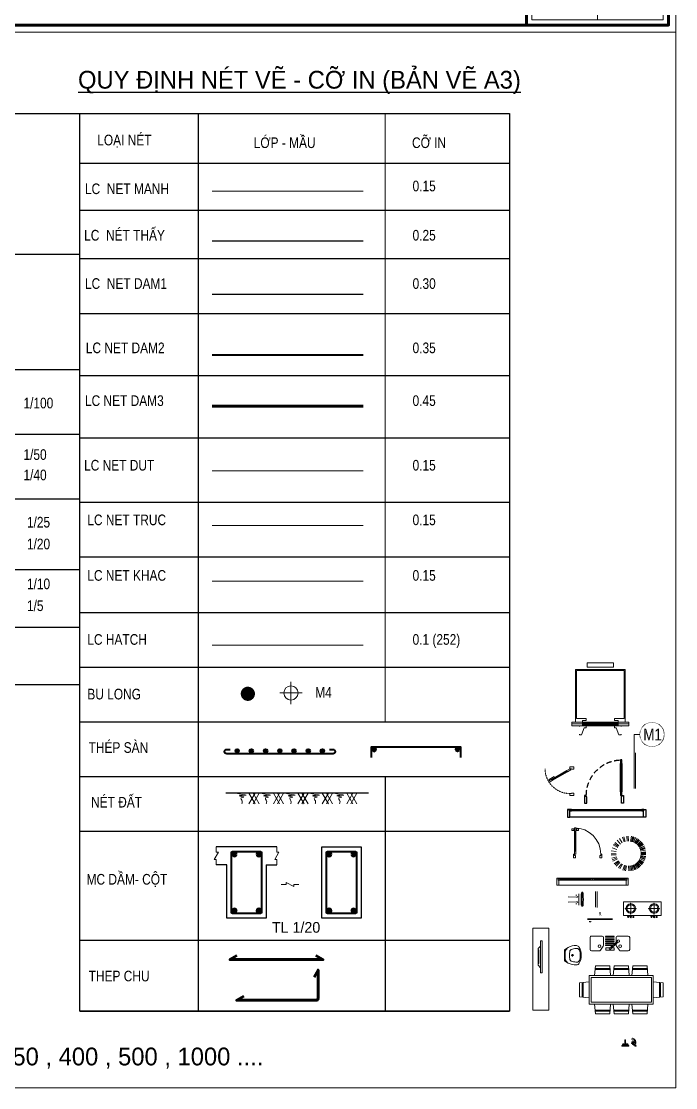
# Model space of a CAD drawing. Header units: millimetres. Extents: x 3320094 to 3411034, y 113561 to 144305.
# Drawn here: x 3331887 to 3341094, y 113561 to 128565 of the extents above; entities that cross this region are included whole.
import ezdxf
from ezdxf.enums import TextEntityAlignment as Align

# ---------------------------------------------------------------- set-up
doc = ezdxf.new("R2010")
doc.units = ezdxf.units.MM
doc.header["$LTSCALE"] = 600
doc.header["$MEASUREMENT"] = 0
for name, pattern in [('CENTERX2', [4, 2.5, -0.5, 0.5, -0.5]), ('DASHDOT', [1, 0.5, -0.25, 0, -0.25]), ('HIDDEN', [0.375, 0.25, -0.125])]:
    doc.linetypes.add(name, pattern=pattern)
doc.layers.get('0').update_dxf_attribs({"lineweight": 0})
doc.layers.get('Defpoints').update_dxf_attribs({"lineweight": 0})
for name, color, linetype, lineweight in [('0.10_Cay', 114, 'Continuous', 9), ('0.10_Ghi-Chu', 8, 'Continuous', 9), ('0.10_Thiet-Bi', 157, 'Continuous', 9), ('0.15_Cua', 144, 'Continuous', 15), ('03', 252, 'Continuous', 30), ('1-NETKHUAT', 250, 'HIDDEN', 5), ('8', 8, 'Continuous', 9), ('hatch1', 136, 'Continuous', 9), ('i_cua', 32, 'Continuous', 13), ('i_noithat', 25, 'Continuous', 15), ('Khungten_LCDI', 7, 'Continuous', 5), ('LC Dim', 8, 'Continuous', 18), ('LC Khac', 4, 'Continuous', 9), ('LC Net dam 1', 30, 'Continuous', 30), ('LC Net dam2', 6, 'Continuous', 40), ('LC Net dam3', 1, 'Continuous', 60), ('LC Net khuat', 4, 'HIDDEN', 13), ('LC Net manh', 239, 'Continuous', 5), ('LC Net thay', 7, 'Continuous', 25), ('LC Net truc', 79, 'DASHDOT', 13), ('LC Text1', 3, 'Continuous', 20), ('LC Text2', 7, 'Continuous', 18), ('Noi that', 35, 'Continuous', 9), ('Text', 7, 'Continuous', 20)]:
    doc.layers.add(name, color=color, linetype=linetype, lineweight=lineweight)
doc.layers.add('144', color=144, linetype='Continuous')
doc.layers.add('MANH', color=147, linetype='Continuous')
doc.styles.add('Khungten', font='VHAVAN.TTF', dxfattribs={"width": 0.9, "height": 5000})
doc.styles.add('LC 1', font='VHAVANB.TTF')
doc.styles.add('T', font='swissek.ttf')
doc.styles.add('T2', font='VHARIAL.TTF', dxfattribs={"width": 0.8})
doc.styles.add('Tahoma', font='tahoma.ttf')
doc.styles.add('Title', font='VHBLACK.TTF', dxfattribs={"width": 0.8})

# ---------------------------------------------------------------- blocks, each defined once
blk = doc.blocks.new('thep tron 2')
at = {"layer": 'LC Net dam2'}
for p, q in [((-0.5, 0.5), (0.5, 0.5)), ((0.35, 0.85), (-0.35, 0.15)), ((-0.35, 0.85), (0.35, 0.15)), ((0, 1), (0, 0))]:
    blk.add_line(p, q, dxfattribs=at)
blk.add_circle((0, 0.5), 0.5, dxfattribs=at)
blk = doc.blocks.new('theptron1')
at = {"layer": 'LC Net dam3'}
for p, q in [((-0.5, 0), (0.5, 0)), ((-0.35, 0.35), (0.35, -0.35)), ((0.35, 0.35), (-0.35, -0.35)), ((0, 0.5), (0, -0.5))]:
    blk.add_line(p, q, dxfattribs=at)
blk.add_circle((0, 0), 0.5, dxfattribs=at)
blk = doc.blocks.new('mat dat')
at = {"layer": 'LC Net manh'}
for p, q in [((2, 0), (3.73, -3)), ((3.73, 0), (2, -3)), ((3.15, 0), (4.88, -3)), ((4.88, 0), (3.15, -3))]:
    blk.add_line(p, q, dxfattribs=at)
blk.add_spline([(0, 0), (-1.21, -0.12), (1.21, -0.52), (-0.75, -0.75), (0.58, -1.1), (-0.23, -1.33), (0.06, -2.19), (0, -3)], degree=3, dxfattribs=at)
blk = doc.blocks.new('bu lon')
at = {"layer": 'LC Khac', "color": 9}
for p, q in [((0, -0.786), (0, 0.786)), ((0.786, 0), (-0.786, 0))]:
    blk.add_line(p, q, dxfattribs=at)
at = {"layer": 'LC Khac', "color": 7}
blk.add_circle((0, 0), 0.5, dxfattribs=at)
blk = doc.blocks.new('*U73')
for p, q in [((30, 640), (30, 100)), ((70, 640), (70, 100))]:
    blk.add_line(p, q)
at = {"color": 8, "lineweight": 9}
for p, q in [((48, 650), (48, 90)), ((52, 650), (52, 90))]:
    blk.add_line(p, q, dxfattribs=at)
for points in [[(5, 670), (-35, 666, -0.443716), (-40, 671), (-40, 709, -0.443716), (-35, 714), (5, 710, -0.385314), (10, 705), (10, 675, -0.385314)], [(95, 670), (135, 666, 0.443716), (140, 671), (140, 709, 0.443716), (135, 714), (95, 710, 0.385314), (90, 705), (90, 675, 0.385314)]]:
    blk.add_lwpolyline(points, format="xyb", close=True)
for points in [[(20, 685), (10, 685), (10, 695), (20, 695)], [(55, 640), (70, 640), (70, 740), (30, 740), (30, 640), (45, 640), (45, 650), (55, 650), (55, 640)], [(80, 685), (90, 685), (90, 695), (80, 695)], [(55, 100), (70, 100), (70, 0), (30, 0), (30, 100), (45, 100), (45, 90), (55, 90), (55, 100)]]:
    blk.add_lwpolyline(points)
for points in [[(30, 0), (0, 0), (0, -100), (60, -100), (60, -40), (30, -40)], [(770, 0), (800, 0), (800, -100), (740, -100), (740, -40), (770, -40)]]:
    blk.add_lwpolyline(points, close=True)
for centre, start, end in [((70, 690), 143.1301, 216.8699), ((30, 690), 323.1301, 36.8699)]:
    blk.add_arc(centre, 50, start, end)
for centre, start, end in [((47, 641), 186.4342, 273.2898), ((53, 641), 266.7102, 353.5658), ((47, 99), 86.7102, 173.5658), ((53, 99), 6.4342, 93.2898)]:
    blk.add_arc(centre, 8.25, start, end, dxfattribs=at)
at = {"layer": 'MANH', "lineweight": 9, "ltscale": 300}
blk.add_arc((30, 0), 740, 360, 90, dxfattribs=at)
blk = doc.blocks.new('*U72')
for p, q in [((35, 0), (1965, 0)), ((50, -200), (1950, -200)), ((1060, -20), (1905, -20)), ((1060, -60), (1905, -60))]:
    blk.add_line(p, q)
at = {"color": 8, "lineweight": 5}
for p, q in [((95, -20), (940, -20)), ((95, -35), (940, -35)), ((95, -45), (940, -45)), ((95, -60), (940, -60)), ((1060, -20), (1905, -20)), ((1060, -35), (1905, -35)), ((1060, -45), (1905, -45)), ((1060, -60), (1905, -60))]:
    blk.add_line(p, q, dxfattribs=at)
for points in [[(0, 0), (35, 0), (35, -60), (50, -60), (50, -200), (0, -200), (0, 0)], [(2000, 0), (1965, 0), (1965, -60), (1950, -60), (1950, -200), (2000, -200), (2000, 0)], [(1060, -45), (1060, -60), (1000, -60), (1000, -20), (1060, -20), (1060, -35), (1050, -35), (1050, -45), (1060, -45)], [(1905, -45), (1905, -60), (1965, -60), (1965, -20), (1905, -20), (1905, -35), (1915, -35), (1915, -45), (1905, -45)]]:
    blk.add_lwpolyline(points)
for points in [[(35, -20), (95, -20), (95, -35), (85, -35), (85, -45), (95, -45), (95, -60), (35, -60)], [(1000, -20), (940, -20), (940, -35), (950, -35), (950, -45), (940, -45), (940, -60), (1000, -60)]]:
    blk.add_lwpolyline(points, close=True)
for points in [[(95, -29, -0.312187), (102, -35, -0.312187)], [(95, -51, 0.312187), (102, -45, 0.312187)], [(940, -29, 0.312187), (933, -35, 0.312187)], [(940, -51, -0.312187), (933, -45, -0.312187)]]:
    blk.add_lwpolyline(points, format="xyb", dxfattribs=at)
for centre, start, end in [((1059, -37), 14.2151, 83.5658), ((1059, -43), 276.4342, 345.7849), ((1906, -37), 96.4342, 165.7849), ((1906, -43), 194.2151, 263.5658)]:
    blk.add_arc(centre, 8.25, start, end, dxfattribs=at)
blk = doc.blocks.new('*U50')
for p, q in [((-240, 242), (-342, 343)), ((-217, 263), (-311, 372)), ((-194, 282), (-277, 398)), ((-141, 313), (-203, 442)), ((-114, 325), (-164, 459)), ((-85, 334), (-123, 472)), ((-25, 345), (-39, 488)), ((5, 347), (4, 490)), ((66, 342), (89, 484)), ((124, 327), (172, 462)), ((180, 302), (250, 427)), ((205, 286), (286, 404)), ((230, 268), (321, 379)), ((273, 226), (382, 319)), ((-334, 56), (-475, 79)), ((-328, 86), (-467, 121)), ((-319, 115), (-454, 162)), ((-294, 170), (-419, 240)), ((-278, 196), (-396, 277)), ((308, 177), (432, 249)), ((335, 122), (469, 172)), ((344, 93), (482, 131)), ((355, 33), (498, 47)), ((357, 3), (500, 5)), ((-339, -5), (-482, -6)), ((-337, -35), (-480, -49)), ((-333, -65), (-474, -91)), ((-326, -95), (-464, -133)), ((-316, -123), (-451, -174)), ((-310, -140), (-441, -197)), ((-304, -151), (-434, -213)), ((-290, -178), (-414, -251)), ((-290, -178), (-414, -251)), ((-274, -203), (-390, -287)), ((-266, -213), (-380, -300)), ((-255, -227), (-364, -320)), ((-238, -245), (-340, -346)), ((-234, -249), (-334, -352)), ((-211, -270), (-303, -380)), ((-207, -273), (-296, -386)), ((-187, -288), (-268, -406)), ((-172, -298), (-247, -420)), ((186, -300), (259, -423)), ((192, -297), (266, -419)), ((212, -283), (295, -400)), ((226, -272), (316, -384)), ((236, -265), (329, -373)), ((258, -244), (360, -344)), ((258, -244), (360, -344)), ((278, -221), (389, -312)), ((286, -212), (399, -299)), ((296, -197), (414, -278)), ((309, -177), (433, -249)), ((312, -171), (437, -242)), ((326, -144), (456, -203)), ((328, -139), (460, -196)), ((337, -116), (472, -164)), ((343, -99), (480, -139)), ((346, -87), (485, -123)), ((352, -57), (494, -81)), ((-161, -304), (-232, -429)), ((-134, -318), (-194, -448)), ((-134, -318), (-194, -448)), ((-106, -329), (-154, -464)), ((-95, -333), (-138, -469)), ((-77, -338), (-113, -476)), ((-53, -343), (-79, -484)), ((-47, -344), (-71, -485)), ((-17, -348), (-28, -490)), ((-11, -348), (-20, -491)), ((13, -349), (14, -492)), ((31, -348), (40, -491)), ((43, -347), (57, -489)), ((73, -343), (100, -483)), ((73, -343), (100, -483)), ((103, -336), (141, -474)), ((115, -332), (158, -469)), ((132, -326), (182, -460)), ((154, -317), (214, -447)), ((160, -314), (221, -444))]:
    blk.add_line(p, q)
blk = doc.blocks.new('TB WC Lavabo 01')
at = {"color": 8}
blk.add_wipeout([(0, 232), (40, 240), (141, 260), (241, 280), (296, 287), (352, 288), (388, 280), (421, 260), (439, 240), (451, 220), (460, 200), (468, 180), (475, 160), (481, 140), (487, 120), (491, 100), (495, 80), (497, 60), (499, 40), (500, 20), (500, 0), (500, -20), (499, -40), (497, -60), (495, -80), (491, -100), (487, -120), (481, -140), (475, -160), (468, -180), (460, -200), (451, -220), (439, -240), (421, -260), (388, -280), (352, -288), (296, -287), (240, -280), (141, -260), (40, -240), (0, -232)], dxfattribs=at)
for p, q in [((204, 0), (274, 0)), ((239, 35), (239, -35))]:
    blk.add_line(p, q)
blk.add_lwpolyline([(15, -154), (15, 154), (121, 219, -0.14257), (351, 273, -0.255099), (432, 223, -0.124237), (485, 0, -0.124237), (432, -223, -0.255099), (351, -273, -0.142542), (121, -219)], format="xyb", close=True)
for points in [[(87, -180, -0.253319), (33, -92), (33, 92, -0.253319), (87, 180)], [(154, 0, -0.05085), (166, 121, -0.267955), (203, 162, -0.045825), (335, 193, -0.034433), (365, 195, -0.20396), (412, 175, -0.140892), (448, 107, -0.051029), (459, 0, -0.051029), (448, -107, -0.140892), (412, -175, -0.20396), (365, -195, -0.034433), (335, -193, -0.045825), (203, -162, -0.267955), (166, -121, -0.05085), (154, 0, 0.05085)]]:
    blk.add_lwpolyline(points, format="xyb")
blk.add_circle((239, 0), 20)
blk = doc.blocks.new('TB Bếp')
at = {"color": 8}
blk.add_wipeout([(-575, -50), (575, -50), (575, -540), (-575, -540)], dxfattribs=at)
for p, q in [((-532, -452), (-532, -74)), ((-532, -74), (532, -74)), ((-329, -260), (-436, -260)), ((-329, -260), (-329, -154)), ((-329, -260), (-329, -367)), ((-329, -260), (-223, -260)), ((-329, -260), (-329, -260)), ((-329, -260), (-329, -260)), ((329, -260), (223, -260)), ((329, -260), (329, -154)), ((329, -260), (329, -367)), ((329, -260), (436, -260)), ((329, -260), (329, -260)), ((329, -260), (329, -260)), ((532, -452), (532, -74)), ((-532, -452), (532, -452)), ((-403, -496), (-419, -496)), ((-403, -496), (-403, -479)), ((-403, -496), (-403, -513)), ((-403, -496), (-386, -496)), ((-403, -496), (-403, -496)), ((-403, -496), (-403, -496)), ((-329, -496), (-353, -496)), ((-329, -496), (-329, -472)), ((-329, -496), (-329, -520)), ((-329, -496), (-305, -496)), ((-329, -496), (-329, -496)), ((-329, -496), (-329, -496)), ((-256, -496), (-272, -496)), ((-255, -496), (-255, -479)), ((-255, -496), (-255, -496)), ((-255, -496), (-255, -496)), ((-255, -496), (-239, -496)), ((-255, -496), (-255, -513)), ((255, -496), (239, -496)), ((255, -496), (255, -479)), ((255, -496), (255, -513)), ((255, -496), (255, -496)), ((255, -496), (255, -496)), ((256, -496), (272, -496)), ((329, -496), (305, -496)), ((329, -496), (329, -472)), ((329, -496), (329, -496)), ((329, -496), (329, -496)), ((329, -496), (353, -496)), ((329, -496), (329, -520)), ((403, -496), (386, -496)), ((403, -496), (403, -479)), ((403, -496), (403, -496)), ((403, -496), (403, -496)), ((403, -496), (419, -496)), ((403, -496), (403, -513))]:
    blk.add_line(p, q)
for points in [[(-415, -255), (-483, -255), (-483, -265), (-415, -265)], [(-324, -174), (-324, -106), (-334, -106), (-334, -174)], [(-243, -265), (-175, -265), (-175, -255), (-243, -255)], [(243, -265), (175, -265), (175, -255), (243, -255)], [(324, -174), (324, -106), (334, -106), (334, -174)], [(415, -255), (483, -255), (483, -265), (415, -265)], [(-334, -347), (-334, -415), (-324, -415), (-324, -347)], [(334, -347), (334, -415), (324, -415), (324, -347)]]:
    blk.add_lwpolyline(points, close=True, dxfattribs=at)
for centre in [(-403, -496), (-255, -496), (255, -496), (403, -496)]:
    blk.add_circle(centre, 16.5)
for centre in [(-329, -496), (329, -496)]:
    blk.add_circle(centre, 23.9, dxfattribs=at)
for centre, radius, start, end in [((-329, -260), 134, 92.2181, 177.7819), ((-329, -260), 134, 182.2181, 267.7819), ((-329, -260), 106, 92.7886, 177.2114), ((-329, -260), 106, 182.7886, 267.2114), ((-329, -260), 134, 2.2181, 87.7819), ((-329, -260), 106, 2.7886, 87.2114), ((-329, -260), 134, 272.2181, 357.7819), ((-329, -260), 106, 272.7886, 357.2114), ((329, -260), 134, 92.2181, 177.7819), ((329, -260), 134, 182.2181, 267.7819), ((329, -260), 106, 92.7886, 177.2114), ((329, -260), 106, 182.7886, 267.2114), ((329, -260), 134, 2.2181, 87.7819), ((329, -260), 106, 2.7886, 87.2114), ((329, -260), 134, 272.2181, 357.7819), ((329, -260), 106, 272.7886, 357.2114)]:
    blk.add_arc(centre, radius, start, end)
blk = doc.blocks.new('*U53')
at = {"color": 8}
blk.add_wipeout([(-600, -50), (600, -50), (600, -550), (-600, -550)], dxfattribs=at)
for p, q in [((-559, -467), (-559, -133)), ((-517, -91), (-301, -91)), ((-185, -230), (-267, -109)), ((-178, -292), (-178, -253)), ((178, -253), (178, -467)), ((185, -230), (267, -109)), ((301, -91), (517, -91)), ((559, -133), (559, -467)), ((-219, -509), (-517, -509)), ((-178, -467), (-178, -334)), ((517, -509), (219, -509))]:
    blk.add_line(p, q)
blk.add_lwpolyline([(-206, -358), (24, -158), (-1, -127), (-226, -337, 4.45487)], format="xyb", close=True)
for points in [[(-123, -299), (123, -299), (123, -309), (-123, -309)], [(117, -118), (-117, -118), (-117, -179), (-57, -179), (-1, -127), (24, -158), (0, -179), (117, -179)], [(-123, -349), (123, -349), (123, -359), (-123, -359)], [(-123, -399), (123, -399), (123, -409), (-123, -409)], [(-123, -449), (123, -449), (123, -459), (-123, -459)], [(-123, -499), (123, -499), (123, -509), (-123, -509)]]:
    blk.add_lwpolyline(points, close=True)
blk.add_lwpolyline([(-80, -249), (123, -249), (123, -259), (-92, -259)])
for centre in [(-291, -228), (291, -228)]:
    blk.add_circle(centre, 38.1)
for centre, start, end in [((-517, -133), 90, 180), ((-301, -133), 34.249, 90), ((-219, -253), 0, 34.249), ((219, -253), 145.751, 180), ((301, -133), 90, 145.751), ((517, -133), 0, 90), ((-517, -467), 180, 270), ((-219, -467), 270, 0), ((219, -467), 180, 270), ((517, -467), 270, 0)]:
    blk.add_arc(centre, 41.3, start, end)
blk = doc.blocks.new('TB Tủ Lạnh')
at = {"color": 8}
blk.add_wipeout([(-350, -50), (350, -50), (350, -650), (-350, -650)], dxfattribs=at)
for p, q in [((-350, -580), (350, -580)), ((-350, -600), (350, -600))]:
    blk.add_line(p, q)
blk.add_lwpolyline([(-294, -650), (-294, -670), (-258, -670), (-258, -650)])
at = {"layer": '0.10_Ghi-Chu', "style": 'Tahoma'}
blk.add_text('R', height=100, dxfattribs=at).set_placement((0, -494), align=Align.CENTER)
blk = doc.blocks.new('*U47')
at = {"color": 8}
blk.add_lwpolyline([(-275, 200), (0, 225), (0, 400), (150, 400), (175, 675), (575, 675), (600, 400), (675, 400), (700, 675), (1100, 675), (1125, 400), (1200, 400), (1225, 675), (1625, 675), (1650, 400), (1800, 400), (1800, 225), (2075, 200), (2075, -200), (1800, -225), (1800, -400), (1650, -400), (1625, -675), (1225, -675), (1200, -400), (1125, -400), (1100, -675), (700, -675), (675, -400), (600, -400), (575, -675), (175, -675), (150, -400), (0, -400), (0, -225), (-275, -200)], close=True, dxfattribs=at)
blk.add_lwpolyline([(1750, 350), (1750, -350), (50, -350), (50, 350)], close=True)
for points in [[(150, 400), (600, 400)], [(166, 575), (584, 575)], [(168, 600), (582, 600)], [(675, 400), (1125, 400)], [(691, 575), (1109, 575)], [(693, 600), (1107, 600)], [(1200, 400), (1650, 400)], [(1216, 575), (1634, 575)], [(1218, 600), (1632, 600)], [(-200, 207), (-200, -207)], [(-175, 209), (-175, -209)], [(0, 225), (0, -225)], [(1800, 225), (1800, -225)], [(1975, 209), (1975, -209)], [(2000, 207), (2000, -207)], [(150, -400), (600, -400)], [(166, -575), (584, -575)], [(168, -600), (582, -600)], [(1125, -400), (675, -400)], [(1109, -575), (691, -575)], [(1107, -600), (693, -600)], [(1650, -400), (1200, -400)], [(1634, -575), (1216, -575)], [(1632, -600), (1218, -600)]]:
    blk.add_lwpolyline(points)
blk = doc.blocks.new('*U74')
at = {"color": 8}
blk.add_wipeout([(-224, 820), (0, 829), (224, 820), (228, 817), (230, 813), (230, 774), (220, 774), (219, 589), (212, 404), (211, 393), (207, 383), (204, 380), (166, 380), (164, 379), (164, 378), (164, 374), (162, 371), (162, 370), (170, 370), (176, 368), (178, 362), (176, 310), (174, 301), (168, 293), (139, 268), (130, 258), (124, 247), (135, 0), (-135, 0), (-124, 247), (-130, 258), (-139, 268), (-168, 293), (-174, 301), (-176, 310), (-178, 362), (-176, 368), (-170, 370), (-162, 370), (-162, 371), (-164, 374), (-164, 378), (-164, 379), (-200, 379), (-204, 380), (-207, 383), (-210, 393), (-218, 584), (-220, 774), (-230, 774), (-230, 813), (-228, 817)], dxfattribs=at)
for p, q in [((226, 819), (-226, 819)), ((220, 774), (-220, 774)), ((-205, 413), (-192, 413)), ((-192, 387), (-205, 387)), ((-185, 413), (-192, 413)), ((-192, 387), (-189, 387)), ((-190, 380), (166, 380)), ((-166, 380), (-190, 380)), ((180, 400), (-180, 400)), ((-162, 370), (162, 370)), ((-156, 300), (156, 300)), ((-73, 0), (-65, 239)), ((65, 239), (73, 0))]:
    blk.add_line(p, q)
for centre, radius, start, end in [((-108, 400), 100, 173.6593, 186.3407), ((-205, 411), 2, 90.7566, 173.6839), ((-205, 389), 2, 186.3446, 269.238), ((307, 325), 500, 169.4377, 173.5714), ((306, 316), 500, 171.0956, 172.628), ((306, 316), 500, 171.0956, 172.628), ((-190, 380), 0.5, 173.5661, 202.9638), ((-180, 392), 8, 90, 171.0973), ((-180, 392), 8, 90, 171.0973), ((-182, 416), 3, 107.1694, 169.4543), ((-182, 416), 3, 107.1694, 169.4543), ((-124, 227), 200, 103.6374, 107.1676), ((-124, 227), 200, 103.6374, 107.1676), ((-118, 229), 200, 99.3096, 105.4195), ((-166, 378), 2, 29.9471, 90), ((-160, 374), 4, 232.6881, 270), ((-147, 412), 15, 92.6682, 99.3102), ((0, -2770), 3200, 87.3465, 92.6535), ((147, 412), 15, 80.6884, 87.3348), ((118, 229), 200, 74.5796, 80.6903), ((160, 374), 4, 270, 306.1899), ((124, 227), 200, 72.8322, 76.3626), ((180, 392), 8, 8.9023, 90), ((182, 416), 3, 10.5631, 72.8233), ((-307, 325), 500, 6.4285, 10.5624), ((-306, 316), 500, 7.3719, 8.9044), ((189, 380), 0.5, 337.0452, 6.4313), ((-174, 225), 55, 357.4125, 24.0693), ((-104, 240), 40, 358.3611, 57.9627), ((104, 240), 40, 122.0358, 181.6933), ((174, 225), 55, 155.9306, 182.5875)]:
    blk.add_arc(centre, radius, start, end)
blk = doc.blocks.new('*U75')
blk.add_line((100, -70), (900, -70))
for points in [[(0, -50), (1000, -50), (1000, -90), (0, -90)], [(100, -50), (100, -90), (900, -90), (900, -50)]]:
    blk.add_lwpolyline(points, close=True)
at = {"linetype": 'HIDDEN'}
blk.add_arc((0, -50), 1000, 270, 0, dxfattribs=at)
at = {"layer": '03'}
for points in [[(-220, 0), (-220, -60), (-40, -60), (-40, -50), (0, -50), (0, 0)], [(-220, -1100), (-220, -1040), (-40, -1040), (-40, -1050), (0, -1050), (0, -1100)]]:
    blk.add_lwpolyline(points, close=True, dxfattribs=at)
blk = doc.blocks.new('*U62')
for p, q in [((2150, 220), (50, 220)), ((60, 180), (2140, 180)), ((60, 0), (2140, 0))]:
    blk.add_line(p, q)
for points in [[(0, 0), (60, 0), (60, 180), (50, 180), (50, 220), (0, 220)], [(50, 180), (50, 220), (110, 220), (110, 180)], [(2090, 180), (2090, 220), (2150, 220), (2150, 180)], [(2200, 0), (2140, 0), (2140, 180), (2150, 180), (2150, 220), (2200, 220)]]:
    blk.add_lwpolyline(points, close=True)
blk = doc.blocks.new('*U64')
at = {"layer": '0.10_Ghi-Chu'}
blk.add_line((0, 2108), (0, 858), dxfattribs=at)
blk.add_lwpolyline([(161, 2752), (-47, 2752), (-47, 857)], dxfattribs=at)
blk.add_circle((581, 2752), 420, dxfattribs=at)
blk.add_wipeout([(581, 2332), (662, 2340), (704, 2350), (704, 2350), (792, 2389), (866, 2443), (909, 2489), (956, 2562), (989, 2651), (1001, 2752), (989, 2849), (963, 2926), (917, 3003), (867, 3059), (813, 3102), (727, 3145), (667, 3163), (581, 3172), (495, 3163), (417, 3139), (355, 3106), (302, 3065), (258, 3020), (226, 2976), (181, 2879), (168, 2829), (161, 2752), (161, 2739), (165, 2700), (185, 2611), (231, 2520), (287, 2452), (347, 2403), (459, 2350), (459, 2350), (530, 2335)]).dxf.layer = '0.10_Ghi-Chu'
blk = doc.blocks.new('*U66')
for p, q in [((-280, -125), (-294, -129)), ((-227, -182), (-215, -168)), ((-192, -221), (-180, -198)), ((-40, -53), (-80, -53)), ((-60, -33), (-60, -73)), ((-42, -45), (-11, -45)), ((-42, -61), (-10, -61)), ((16, -33), (-11, -33)), ((-11, -33), (-7, -172)), ((12, -172), (16, -33)), ((15, -61), (42, -61)), ((16, -45), (42, -45)), ((80, -53), (40, -53)), ((60, -33), (60, -73))]:
    blk.add_line(p, q)
for points in [[(-100, 0), (100, 0), (100, -26), (-100, -26)], [(-309, -7), (-268, -7), (-268, -14), (-309, -14)], [(13, -26), (-7, -26), (-7, -33), (13, -33)]]:
    blk.add_lwpolyline(points, close=True)
blk.add_lwpolyline([(-289, -12, 1.296082), (-259, -34, 1.917127), (-270, -36, 0.167053), (-238, -49, 1.448302), (-244, -30, 0.673139), (-228, -85, 0.486099), (-204, -61, 1.074451), (-232, -67, 0.361514), (-182, -101, 1.428906), (-192, -80, 0.287584), (-201, -119, 1.502211), (-190, -109, 0.316107), (-228, -116, 1.315856), (-213, -125, 0.643473), (-240, -103, 0.070392), (-258, -116, 0.515207), (-256, -128, 1.801469), (-258, -107, -0.730196), (-279, -91, 2.626927), (-289, -97, -0.91518), (-291, -113, -0.978175), (-291, -109, -0.823089), (-287, -127, 1.030732)], format="xyb")
for centre, radius in [((-60, -53), 20), ((-60, -53), 12), ((60, -53), 20), ((60, -53), 12)]:
    blk.add_circle(centre, radius)
for centre, radius, start, end in [((-167, -101), 130, 192.1102, 253.6823), ((-194, -98), 89.8, 197.5722, 248.6715), ((-229, -220), 54.3, 24.7573, 75.5935), ((-201, -216), 10.4, 253.6823, 332.9058), ((2, -172), 9.94, 180, 0)]:
    blk.add_arc(centre, radius, start, end)
blk = doc.blocks.new('*U68')
for p, q in [((117, 77), (367, 510)), ((385, 500), (135, 67))]:
    blk.add_line(p, q)
for points in [[(350, 520), (385, 500), (435, 586), (400, 606), (350, 520)], [(351, 522), (100, 87)], [(100, 87), (135, 67), (85, -20), (50, 0), (100, 87)]]:
    blk.add_lwpolyline(points)
for points in [[(273, 442), (358, 589), (382, 575), (368, 551), (348, 562), (278, 440)], [(0, 0), (50, 0), (50, -40), (60, -40), (60, -110), (0, -110)], [(800, 0), (750, 0), (750, -40), (740, -40), (740, -110), (800, -110)]]:
    blk.add_lwpolyline(points, close=True)
at = {"layer": '1-NETKHUAT', "linetype": 'HIDDEN', "ltscale": 0.3}
blk.add_arc((50, 0), 700, 0, 90, dxfattribs=at)
blk = doc.blocks.new('MB LCD')
for p, q in [((193, 20), (-193, 20)), ((-193, 0), (-193, 20)), ((193, 0), (193, 20))]:
    blk.add_line(p, q)
for points in [[(450, 60), (-450, 60), (-450, 110), (450, 110)], [(300, 60), (-308, 60), (-233, 0), (233, 0)]]:
    blk.add_lwpolyline(points, close=True)
blk = doc.blocks.new('*U71')
blk.add_wipeout([(-800, 0), (1500, 0), (1500, -450), (-800, -450)])
blk.add_lwpolyline([(-800, -450), (1500, -450), (1500, 0), (-800, 0)], close=True)
at = {"rotation": 180}
blk.add_blockref('MB LCD', (0, -150), dxfattribs=at)
blk = doc.blocks.new('ha tang Nui Beo')
at = {"layer": 'Khungten_LCDI', "lineweight": 9}
h = blk.add_hatch(dxfattribs=at)
h.set_pattern_fill('DOTS', color=9, scale=499.999987, style=0)
h.set_pattern_definition([(0, (162603266.783, -48826371.98), (15.624999595, 31.2499991895), [0, -31.2499991895])])
h.paths.add_polyline_path([(38574, 6848, 0.931119), (38574, 6114)])
h.paths.add_polyline_path([(38207, 7188), (37892, 7188), (37892, 6140), (38207, 6140)])
h.paths.add_polyline_path([(38941, 5773), (38941, 6087), (37892, 6087), (37892, 5773)])
h.paths.add_polyline_path([(38967, 6454), (38626, 6454), (38626, 6114, 0.373033)])
h.paths.add_polyline_path([(38626, 6848), (38626, 6507), (38967, 6507, 0.373033)])
at = {"color": 9, "const_width": 19}
for points in [[(37840, 5720), (39360, 5720), (39360, 7241), (37840, 7241)], [(37892, 6140), (38207, 6140), (38207, 7188), (37892, 7188)], [(38259, 7188), (38259, 6874), (39308, 6874), (39308, 7188)], [(38993, 5773), (39308, 5773), (39308, 6821), (38993, 6821)], [(37892, 6087), (37892, 5773), (38941, 5773), (38941, 6087)]]:
    blk.add_lwpolyline(points, close=True, dxfattribs=at)
for points in [[(38574, 6848, 0.931119), (38574, 6114)], [(38626, 6848), (38626, 6507), (38967, 6507, 0.373033)], [(38967, 6454), (38626, 6454), (38626, 6114, 0.373033)]]:
    blk.add_lwpolyline(points, format="xyb", close=True, dxfattribs=at)
at = {"layer": 'Defpoints', "lineweight": 0}
blk.add_lwpolyline([(-1200, -14850), (-1200, 14850), (40800, 14850), (40800, -14850)], close=True, dxfattribs=at)
at = {"layer": 'Khungten_LCDI', "color": 5, "lineweight": 60}
blk.add_line((36600, 14650), (36600, -14650), dxfattribs=at)
at = {"layer": 'Khungten_LCDI', "color": 5, "lineweight": 25}
blk.add_line((40600, -14650), (40600, 14650), dxfattribs=at)
at = {"layer": 'Khungten_LCDI', "color": 9, "lineweight": 15}
for p, q in [((38600, -10133), (38600, -14500)), ((40450, -11100), (36750, -11100)), ((40450, -12067), (36750, -12067)), ((40450, -13033), (36750, -13033))]:
    blk.add_line(p, q, dxfattribs=at)
at = {"layer": 'Khungten_LCDI', "color": 5, "lineweight": 60}
blk.add_lwpolyline([(0, -14650), (0, 14650), (40600, 14650), (40600, -14650)], close=True, dxfattribs=at)
at = {"layer": 'Khungten_LCDI', "color": 9, "lineweight": 15}
for points in [[(36750, 10545), (40450, 10545), (40450, 14500), (36750, 14500)], [(36750, 7716), (40450, 7716), (40450, 10395), (36750, 10395)], [(36750, 2587), (40450, 2587), (40450, 7566), (36750, 7566)], [(36750, 446), (40450, 446), (40450, 2437), (36750, 2437)], [(36750, -1522), (40450, -1522), (40450, 446), (36750, 446)], [(36750, -1522), (40450, -1522), (40450, -3535), (36750, -3535)], [(36750, -5526), (40450, -5526), (40450, -3535), (36750, -3535)], [(36750, -7517), (40450, -7517), (40450, -5526), (36750, -5526)], [(36750, -9983), (40450, -9983), (40450, -7667), (36750, -7667)], [(36750, -14500), (40450, -14500), (40450, -10133), (36750, -10133)]]:
    blk.add_lwpolyline(points, close=True, dxfattribs=at)
at = {"color": 7, "style": 'Khungten'}
for s, p in [('chñ ®Çu t\xad - project owner', (38566, 14190)), ('phª duyÖt - approved', (38566, 12541)), ('dù ¸n - project', (38566, 9966)), ('h¹ng môc - item', (38552, 8524)), ('tªn b¶n vÏ - drawing title', (38566, -7977))]:
    blk.add_text(s, height=160, dxfattribs=at).set_placement(p, align=Align.CENTER)
at = {"color": 9, "lineweight": 18, "style": 'T', "width": 1.1}
blk.add_text('LCDI', height=180, dxfattribs=at).set_placement((38338, 6949))
at = {"color": 7}
for s, height, style, width, p in [('c«ng ty cp t\xad vÊn thiÕt kÕ', 170, 'Title', 0.8, (38594, 5232)), ('vµ ®Çu t\xad x©y dùng lª ch©n', 170, 'Title', 0.8, (38594, 4816)), ('lechan construction consultant', 150, 'Khungten', 0.9, (38584, 4229)), ('design and investment,..jsc', 150, 'Khungten', 0.9, (38584, 3857)), ('§/c : 44 ®INH TIªN Hoµng - h¶i phßng', 130, 'Khungten', 0.9, (38595, 3347)), ('tel : (84) 031.3841226   fax : (84) 031.3810579', 130, 'Khungten', 0.9, (38595, 3059)), ('Email : lcdi.44dth@gmail.com', 130, 'Khungten', 0.9, (38595, 2783)), ('gi¸m ®èc - director', 140, 'Khungten', 0.9, (38566, 2184)), ('chñ nhiÖm thiÕt kÕ - chief of design', 140, 'Khungten', 0.9, (38566, 136)), ('chñ tr× thiÕt kÕ - designed by', 140, 'Khungten', 0.9, (38566, -1832)), ('thÓ hiÖn - draw by', 140, 'Khungten', 0.9, (38566, -3845)), ('kiÓm - checker', 140, 'Khungten', 0.9, (38566, -5836)), ('hiÖu chØnh', 150, 'Khungten', 0.8, (37592, -10499)), ('revision', 150, 'Khungten', 0.8, (37592, -10891)), ('ngµy hoµn thµnh', 150, 'Khungten', 0.8, (37654, -11466)), ('issue date', 150, 'Khungten', 0.8, (37654, -11862)), ('giai ®o¹n', 150, 'Khungten', 0.8, (37592, -12433)), ('lcdi / tkBVTC', 200, 'Title', 0.7, (39571, -12684)), ('design stage', 150, 'Khungten', 0.8, (37592, -12883)), ('b¶n vÏ', 150, 'Khungten', 0.8, (37592, -13544)), ('drawing nO', 150, 'Khungten', 0.8, (37592, -13994))]:
    blk.add_text(s, height=height, dxfattribs=dict(at, style=style, width=width)).set_placement(p, align=Align.CENTER)
at = {"color": 4, "char_height": 180, "attachment_point": 5, "style": 'Khungten'}
for s, insert, width in [('{\\f.VnArialH|b0|i0|c0|p34;Bé CHQS TØNH HßA B×NH}', (38609, 13466), 3619.87), ('{\\f.VnArialH|b0|i0|c0|p34;\\T0.9;§ÇU T¦ X¢Y DùNG TRô Së LµM VIÖC\\PBé CHQS TØNH HßA B×NH}', (38609, 9382), 3712.56), ('{\\f.VnArialH|b0|i0|c0|p34;bÓ n\xadíc PCCC}', (38609, 8088), 3712.56)]:
    blk.add_mtext(s, dxfattribs=dict(at, insert=insert, width=width))
at = {"color": 7, "style": 'Khungten', "width": 0.8}
for tag, p in [('REVISION', (39499, -10746)), ('NGAYHT', (39546, -11609))]:
    blk.add_attdef(tag, text='', height=200, dxfattribs=at).set_placement(p, align=Align.CENTER)
at = {"layer": 'LC Text1', "style": 'Title', "width": 3.882085}
for tag, p, p2 in [('TENBANVE1', (36913, -8886), (40339, -8886)), ('TENBANVE2', (36913, -9562), (40339, -9562))]:
    blk.add_attdef(tag, text='', height=250, dxfattribs=at).set_placement(p, p2, align=Align.FIT)
at = {"layer": 'LC Text1', "style": 'Title', "width": 0.7}
blk.add_attdef('SOBANVE', text='', height=250, dxfattribs=at).set_placement((39562, -13896), align=Align.CENTER)

msp = doc.modelspace()

# ---------------------------------------------------------------- linework, layer by layer
at = {"layer": '8'}
for p, q in [((3339780.5, 118703.8, 0), (3340285.5, 118703.8, 0)), ((3339780.5, 118668.8, 0), (3340285.5, 118668.8, 0)), ((3339788, 118653.8, 0), (3340278, 118653.8, 0))]:
    msp.add_line(p, q, dxfattribs=at)
at = {"layer": '8', "elevation": 0}
for points in [[(3339780.5, 118703.8), (3339683, 118703.8), (3339683, 119443.8), (3340383, 119443.8), (3340383, 118703.8), (3340285.5, 118703.8), (3340285.5, 118728.8), (3340233, 118728.8), (3340233, 118753.8), (3340368, 118753.8), (3340368, 119428.8), (3339698, 119428.8), (3339698, 118753.8), (3339833, 118753.8), (3339833, 118728.8), (3339780.5, 118728.8), (3339780.5, 118653.8), (3339633, 118653.8), (3339633, 118703.8), (3339780.5, 118703.8)], [(3340285.5, 118693.8), (3339780.5, 118693.8)], [(3340433, 118678.8), (3340285.5, 118678.8), (3339780.5, 118678.8), (3339633, 118678.8)], [(3339780.5, 118653.8), (3340285.5, 118653.8)]]:
    msp.add_lwpolyline(points, dxfattribs=at)
for points in [[(3340218, 119478.8), (3339848, 119478.8), (3339848, 119538.8), (3340218, 119538.8)], [(3340285.5, 118703.8), (3340433, 118703.8), (3340433, 118653.8), (3340285.5, 118653.8)]]:
    msp.add_lwpolyline(points, close=True, dxfattribs=at)
at = {"layer": '8', "color": 9, "elevation": 0}
for points in [[(3339740.5, 118643.8), (3339740.5, 118653.8), (3339833, 118653.8), (3339833, 118623.8), (3339808, 118623.8), (3339770.5, 118523.8), (3339740.5, 118523.8), (3339740.5, 118533.8)], [(3340325.5, 118643.8), (3340325.5, 118653.8), (3340233, 118653.8), (3340233, 118623.8), (3340258, 118623.8), (3340295.5, 118523.8), (3340325.5, 118523.8), (3340325.5, 118533.8)]]:
    msp.add_lwpolyline(points, dxfattribs=at)
at = {"layer": 'Defpoints', "ltscale": 0.2, "elevation": 0}
msp.add_lwpolyline([(3320093.8, 128411.2), (3341093.8, 128411.2), (3341093.8, 113561.2), (3320093.8, 113561.2)], close=True, dxfattribs=at)
at = {"layer": 'hatch1'}
for p, q in [((3337004.9, 127268.9, 0), (3337004.9, 118710.1, 0)), ((3334571.4, 119789, 0), (3336697.5, 119789, 0))]:
    msp.add_line(p, q, dxfattribs=at)
at = {"layer": 'hatch1', "const_width": 100, "elevation": 0}
for points in [[(3335024.1, 119103.3, -0.4142136), (3335074.1, 119153.3)], [(3335024.1, 119103.3, 0.4142136), (3335074.1, 119053.3)], [(3335124.1, 119102.6, 0.4142136), (3335074.1, 119152.6)], [(3335124.1, 119103.3, -0.4142136), (3335074.1, 119053.3)]]:
    msp.add_lwpolyline(points, format="xyb", dxfattribs=at)
at = {"layer": 'LC Khac', "ltscale": 0.5}
msp.add_line((3334571.4, 120690, 0), (3336697.5, 120690, 0), dxfattribs=at)
at = {"layer": 'LC Net dam 1'}
msp.add_line((3334571.4, 124725.8, 0), (3336697.5, 124725.8, 0), dxfattribs=at)
at = {"layer": 'LC Net dam2', "ltscale": 5}
msp.add_line((3336697.5, 123865.7, 0), (3334571.4, 123865.7, 0), dxfattribs=at)
at = {"layer": 'LC Net dam2', "elevation": 0}
msp.add_lwpolyline([(3336223.3, 118320), (3336273.3, 118320, -0.4142136), (3336301.7, 118291.5), (3336301.7, 118288.4, -0.4142136), (3336273.3, 118260), (3335524.7, 118260), (3334776.1, 118260, -0.4142136), (3334747.6, 118288.4), (3334747.6, 118291.5, -0.4142136), (3334776.1, 118320), (3334826.1, 118320)], format="xyb", dxfattribs=at)
msp.add_lwpolyline([(3336814.5, 118208), (3336814.5, 118358), (3338064.5, 118358), (3338064.5, 118208)], dxfattribs=at)
for points in [[(3334842.8, 116035.9), (3334842.8, 116860.9, -0.4142136), (3334867.8, 116885.9), (3335242.8, 116885.9, -0.4142136), (3335267.8, 116860.9), (3335267.8, 116035.9, -0.4142136), (3335242.8, 116010.9), (3334867.8, 116010.9, -0.4142136)], [(3336178.9, 116035.9), (3336178.9, 116860.9, -0.4142136), (3336203.9, 116885.9), (3336578.9, 116885.9, -0.4142136), (3336603.9, 116860.9), (3336603.9, 116035.9, -0.4142136), (3336578.9, 116010.9), (3336203.9, 116010.9, -0.4142136)]]:
    msp.add_lwpolyline(points, format="xyb", close=True, dxfattribs=at)
at = {"layer": 'LC Net dam3', "ltscale": 0.5}
msp.add_line((3334571.4, 123149.1, 0), (3336697.5, 123149.1, 0), dxfattribs=at)
at = {"layer": 'LC Net dam3', "ltscale": 5, "elevation": 0}
msp.add_lwpolyline([(3334919.9, 115420.6), (3334822.4, 115364.3), (3336129.9, 115364.3), (3336032.5, 115420.6)], dxfattribs=at)
at = {"layer": 'LC Net dam3', "elevation": 0}
msp.add_lwpolyline([(3336005.9, 115118), (3336062.1, 115215.4), (3336062.1, 114816.2, -0.4142136), (3336037.1, 114791.2), (3334918.3, 114791.2), (3335015.8, 114847.5)], format="xyb", dxfattribs=at)
at = {"layer": 'LC Net khuat', "ltscale": 300}
msp.add_line((3334571.4, 122240.4, 0), (3336697.5, 122240.4, 0), dxfattribs=at)
at = {"layer": 'LC Net manh'}
msp.add_line((3334571.4, 126176.1, 0), (3336697.5, 126176.1, 0), dxfattribs=at)
at = {"layer": 'LC Net manh', "elevation": 0}
for points in [[(3334630.3, 116698.4), (3334630.3, 116770), (3334601.5, 116770), (3334659.1, 116876.8), (3334630.3, 116876.8), (3334630.3, 116948.4)], [(3335480.3, 116698.4), (3335480.3, 116770), (3335451.5, 116770), (3335509.1, 116876.8), (3335480.3, 116876.8), (3335480.3, 116948.4)], [(3335540.5, 116420.5), (3335612.1, 116420.5), (3335612.1, 116449.3), (3335718.9, 116391.7), (3335718.9, 116420.5), (3335790.5, 116420.5)]]:
    msp.add_lwpolyline(points, dxfattribs=at)
at = {"layer": 'LC Net thay'}
for p, q in [((3331723.1, 127268.9, 0), (3332708.7, 127268.9, 0)), ((3334373.4, 127268.9, 0), (3334373.4, 114635.4, 0)), ((3332708.7, 126568.3, 0), (3338757.1, 126568.3, 0)), ((3332708.7, 125906.6, 0), (3338757.1, 125906.6, 0)), ((3334571.4, 125476.6, 0), (3336697.5, 125476.6, 0)), ((3321496.3, 125287.6, 0), (3332708.7, 125287.6, 0)), ((3332708.7, 125228.8, 0), (3338757.1, 125228.8, 0)), ((3332708.7, 124456.3, 0), (3338757.1, 124456.3, 0)), ((3325762.2, 123663.9, 0), (3332708.7, 123663.9, 0)), ((3332708.7, 123581.6, 0), (3338757.1, 123581.6, 0)), ((3325762.2, 122755.2, 0), (3332708.7, 122755.2, 0)), ((3332708.7, 122706.9, 0), (3338757.1, 122706.9, 0)), ((3325762.2, 121846.5, 0), (3332708.7, 121846.5, 0)), ((3332708.7, 121798.2, 0), (3338757.1, 121798.2, 0)), ((3332708.7, 121029.4, 0), (3338757.1, 121029.4, 0)), ((3325762.2, 120850.7, 0), (3332708.7, 120850.7, 0)), ((3332708.7, 120247.8, 0), (3338757.1, 120247.8, 0)), ((3325762.2, 120040.7, 0), (3332708.7, 120040.7, 0)), ((3332708.7, 119479, 0), (3338757.1, 119479, 0)), ((3321496.3, 119235.2, 0), (3332708.7, 119235.2, 0)), ((3332708.7, 118710.1, 0), (3338757.1, 118710.1, 0)), ((3332708.7, 117941.3, 0), (3338757.1, 117941.3, 0)), ((3337004.9, 117941.3, 0), (3337004.9, 114635.4, 0)), ((3336772.1, 117704.7, 0), (3334762.1, 117704.7, 0)), ((3332708.7, 117172.4, 0), (3338757.1, 117172.4, 0)), ((3335480.3, 116948.4, 0), (3334630.3, 116948.4, 0)), ((3334780.3, 116698.4, 0), (3334630.3, 116698.4, 0)), ((3335330.3, 116698.4, 0), (3335480.3, 116698.4, 0)), ((3332708.7, 115634.7, 0), (3338757.1, 115634.7, 0)), ((3332708.7, 114635.4, 0), (3338757.1, 114635.4, 0))]:
    msp.add_line(p, q, dxfattribs=at)
at = {"layer": 'LC Net thay', "elevation": 0}
for points in [[(3332708.7, 127268.9), (3338757.1, 127268.9), (3338757.1, 114635.4), (3332708.7, 114635.4)], [(3336116.4, 116948.4), (3336666.4, 116948.4), (3336666.4, 115948.4), (3336116.4, 115948.4)]]:
    msp.add_lwpolyline(points, close=True, dxfattribs=at)
msp.add_lwpolyline([(3335330.3, 116698.4), (3335330.3, 115948.4), (3334780.3, 115948.4), (3334780.3, 116698.4)], dxfattribs=at)
at = {"layer": 'LC Net truc', "linetype": 'CENTERX2', "ltscale": 200}
msp.add_line((3334571.4, 121471.6, 0), (3336697.5, 121471.6, 0), dxfattribs=at)

# ---------------------------------------------------------------- block references
at = {"layer": '0.10_Cay', "xscale": 0.4999999740620424, "yscale": 0.4999999740620424, "zscale": 0.4999999740632373, "rotation": 90}
msp.add_blockref('*U50', (3340429.6, 116850.9, 0), dxfattribs=at)
at = {"layer": '0.15_Cua', "xscale": 0.4999999740586396, "yscale": 0.4999999740620424, "zscale": 0.4999999740632373}
for name, p in [('*U73', (3339654.9, 116846, 0)), ('*U72', (3339423.5, 116510.3, 0))]:
    msp.add_blockref(name, p, dxfattribs=at)
at = {"layer": '144', "xscale": -0.4999999740620424, "yscale": 0.4999999740620424, "zscale": 0.4999999740632373, "rotation": 270}
msp.add_blockref('*U75', (3340361.5, 117673, 0), dxfattribs=at)
at = {"layer": '144', "xscale": -0.4999999740586396, "yscale": 0.4999999740620424, "zscale": 0.4999999740632373}
msp.add_blockref('*U62', (3340673, 117366.5, 0), dxfattribs=at)
at = {"layer": 'i_cua', "xscale": -0.4999999740620424, "yscale": 0.4999999740620424, "zscale": 0.4999999740632373, "rotation": 90}
msp.add_blockref('*U68', (3339606.3, 118074.3, 0), dxfattribs=at)
at = {"layer": 'LC Dim'}
for p, xscale, yscale, zscale in [((3334882.8, 116845.9, 0), 49.99999740640843, 49.99999740640502, 49.99999740640472), ((3335227.8, 116845.9, 0), -49.99999740640843, 49.99999740636418, 49.99999740633567), ((3336218.9, 116845.9, 0), 49.99999740640843, 49.99999740640502, 49.99999740640472), ((3336563.9, 116845.9, 0), -49.99999740640843, 49.99999740636418, 49.99999740633567)]:
    msp.add_blockref('theptron1', p, dxfattribs=dict(at, xscale=xscale, yscale=yscale, zscale=zscale))
at = {"layer": 'LC Dim', "rotation": 180}
for p, xscale, yscale, zscale in [((3334882.8, 116050.9, 0), -49.99999740640843, 49.99999740636418, 49.99999740633567), ((3335227.8, 116050.9, 0), 49.99999740640843, 49.99999740640502, 49.99999740640472), ((3336218.9, 116050.9, 0), -49.99999740640843, 49.99999740636418, 49.99999740633567), ((3336563.9, 116050.9, 0), 49.99999740640843, 49.99999740640502, 49.99999740640472)]:
    msp.add_blockref('theptron1', p, dxfattribs=dict(at, xscale=xscale, yscale=yscale, zscale=zscale))
at = {"layer": 'LC Khac'}
for name, p, xscale, yscale, zscale in [('bu lon', (3335680.5, 119115.1, 0), 199.9999896251164, 199.9999896251164, 199.9999896251164), ('mat dat', (3334989.9, 117704.7, 0), 49.99999740640843, 49.99999740640502, 49.99999740640472), ('mat dat', (3335333.8, 117704.7, 0), 49.99999740640843, 49.99999740640502, 49.99999740640472), ('mat dat', (3335677.7, 117704.7, 0), 49.99999740640843, 49.99999740640502, 49.99999740640472), ('mat dat', (3336021.6, 117704.7, 0), 49.99999740640843, 49.99999740640502, 49.99999740640472), ('mat dat', (3336365.5, 117704.7, 0), 49.99999740640843, 49.99999740640502, 49.99999740640472)]:
    msp.add_blockref(name, p, dxfattribs=dict(at, xscale=xscale, yscale=yscale, zscale=zscale))
at = {"layer": 'LC Net dam2', "xscale": 49.99999740640843, "yscale": 49.99999740640502, "zscale": 49.99999740640472}
for p in [(3334923.5, 118275, 0), (3335123.5, 118275, 0), (3335323.5, 118275, 0), (3335523.5, 118275, 0), (3335723.5, 118275, 0), (3335923.5, 118275, 0), (3336123.5, 118275, 0)]:
    msp.add_blockref('thep tron 2', p, dxfattribs=at)
at = {"layer": 'LC Net dam2', "rotation": 180}
for p, xscale, yscale, zscale in [((3336854.5, 118343, 0), -49.99999740640843, 49.99999740636418, 49.99999740633567), ((3338024.5, 118343, 0), 49.99999740640843, 49.99999740640502, 49.99999740640472)]:
    msp.add_blockref('thep tron 2', p, dxfattribs=dict(at, xscale=xscale, yscale=yscale, zscale=zscale))
at = {"layer": 'LC Net thay'}
ref = msp.add_blockref('ha tang Nui Beo', (3320693.8, 135836.2), dxfattribs=dict(at, xscale=0.4999999870320533, yscale=0.499999987033499, zscale=0.499999987033499))
ref.add_attrib('TENBANVE2', 'mÆt b»ng nhµ m¸y b¬m  +0.45', dxfattribs={"layer": 'LC Text1', "height": 125, "style": 'Title', "width": 0.54106}).set_placement((3339150.1, 131055), (3340863.4, 131055), align=Align.FIT)
ref.add_attrib('NGAYHT', '2021', dxfattribs={"layer": 'LC Text1', "height": 100, "style": 'Khungten', "width": 0.8}).set_placement((3340466.8, 130031.5), align=Align.CENTER)
ref.add_attrib('REVISION', 'lÇn 1', dxfattribs={"layer": 'LC Text1', "height": 100, "style": 'Khungten', "width": 0.8}).set_placement((3340443.2, 130463.1), align=Align.CENTER)
ref.add_attrib('SOBANVE', 'BN-01', dxfattribs={"layer": 'LC Text1', "height": 125, "style": 'Title', "width": 0.7}).set_placement((3340474.8, 128888.1), align=Align.CENTER)
ref.add_attrib('TENBANVE1', 'mÆt b»ng ®¸y bÓ cos -1.80', dxfattribs={"layer": 'LC Text1', "height": 125, "style": 'Title', "width": 0.611185}).set_placement((3339150.1, 131393.3), (3340863.4, 131393.3), align=Align.FIT)
at = {"layer": 'Noi that', "xscale": 0.4999999740586396, "yscale": 0.4999999740620424, "zscale": 0.4999999740632373, "rotation": 180}
msp.add_blockref('*U66', (3340385.4, 114143.8, 0), dxfattribs=at)

# ---------------------------------------------------------------- texts
at = {"layer": 'LC Text2', "lineweight": -2, "style": 'LC 1'}
for s, height, p in [('%%Uquy ®Þnh nÐt vÏ - cì in (b¶n vÏ A3)', 250, (3332684.4, 127618.3, 0)), ('tl 1/20', 150, (3335412.7, 115741.7, 0)), ('tØ lÖ b¶n vÏ : 5 , 10 ,  20 , 25 , 40 , 50 ,  100 ,  150 ,  175 , 200 ,  250 , 400 , 500 , 1000 ....', 250, (3321651.2, 113874.9, 0))]:
    msp.add_text(s, height=height, dxfattribs=at).set_placement(p)
at = {"layer": 'LC Text2', "style": 'T2', "width": 0.8}
for s, p in [('lo¹i nÐt', (3332955, 126819.8, 0)), ('Líp - mÇu', (3335156.8, 126782.3, 0)), ('cì in', (3337384.2, 126782.3, 0)), ('LC  Net manh', (3332782.2, 126134, 0)), ('0.15', (3337391.7, 126173.4, 0)), ('LC  nÐt thÊy', (3332770.7, 125480.5, 0)), ('0.25 ', (3337391.7, 125480.5, 0)), ('LC  Net dam1', (3332782.2, 124800.3, 0)), ('0.30', (3337391.7, 124800.3, 0)), ('LC Net dam2', (3332794.4, 123895.6, 0)), ('0.35', (3337391.7, 123895.6, 0)), ('1/100', (3331916.6, 123119.2, 0)), ('LC Net dam3', (3332782, 123153, 0)), ('0.45', (3337391.7, 123153, 0)), ('1/50', (3331916.6, 122393.9, 0)), ('LC Net dut', (3332769.7, 122244.3, 0)), ('0.15', (3337391.7, 122244.3, 0)), ('1/40', (3331916.6, 122107.5, 0)), ('1/25', (3331965.5, 121442.9, 0)), ('LC Net truc', (3332815.2, 121475.5, 0)), ('0.15', (3337391.7, 121475.5, 0)), ('1/20', (3331965.5, 121135.9, 0)), ('LC Net khac', (3332815.2, 120693.9, 0)), ('0.15', (3337391.7, 120693.9, 0)), ('1/10', (3331965.5, 120574.6, 0)), ('1/5', (3331965.5, 120267.6, 0)), ('LC Hatch', (3332815.2, 119792.9, 0)), ('0.1 (252)', (3337391.7, 119792.9, 0)), ('bu long', (3332815.6, 119024.1, 0)), ('m4', (3336022, 119047.3, 0)), ('thÐp sµn', (3332833, 118272.1, 0)), ('nÐt ®Êt', (3332867.9, 117503.3, 0)), ('mc dÇm- cét', (3332804.6, 116418.3, 0)), ('thep chu', (3332834.2, 115057.1, 0))]:
    msp.add_text(s, height=150, dxfattribs=at).set_placement(p)

# ---------------------------------------------------------------- next in the draw order: block references
at = {"layer": '0.10_Ghi-Chu', "xscale": 0.3999999792469117, "yscale": 0.3999999792537174, "zscale": 0.3999999792520451}
msp.add_blockref('*U64', (3340528.4, 117429.8, 0), dxfattribs=at)
at = {"layer": '0.10_Thiet-Bi', "xscale": 0.4999999740586396, "yscale": 0.4999999740620424, "zscale": 0.4999999740632373}
for name, p in [('TB Tủ Lạnh', (3340029.2, 116228.9, 0)), ('TB Bếp', (3340625.9, 116211.5, 0)), ('TB WC Lavabo 01', (3339522.2, 115424.1, 0))]:
    msp.add_blockref(name, p, dxfattribs=at)
at = {"layer": '0.10_Thiet-Bi', "xscale": 0.4999999740586396, "yscale": 0.4999999740620424, "zscale": 0.4999999740632373, "rotation": 180}
msp.add_blockref('*U53', (3340168, 115439.3, 0), dxfattribs=at)
at = {"layer": 'i_noithat', "xscale": -0.4999999740620424, "yscale": 0.4999999740620424, "zscale": 0.4999999740632373, "rotation": 90}
msp.add_blockref('*U71', (3339084.8, 115403.5, 0), dxfattribs=at)

# ---------------------------------------------------------------- next in the draw order: block references
at = {"layer": '0.10_Thiet-Bi', "yscale": 0.4999999740620424, "zscale": 0.4999999740632373}
for name, p, xscale, rotation in [('*U74', (3339579.6, 116209.3, 0), 0.4999999740620424, 270), ('*U47', (3340778.1, 114937.3, 0), 0.4999999740586396, 180)]:
    msp.add_blockref(name, p, dxfattribs=dict(at, xscale=xscale, rotation=rotation))

# ---------------------------------------------------------------- next in the draw order: texts
at = {"layer": 'Text', "style": 'T2', "width": 0.8}
msp.add_text('m1', height=168, dxfattribs=at).set_placement((3340768.9, 118530.5, 0), align=Align.MIDDLE_CENTER)

doc.saveas('drawing.dxf')
